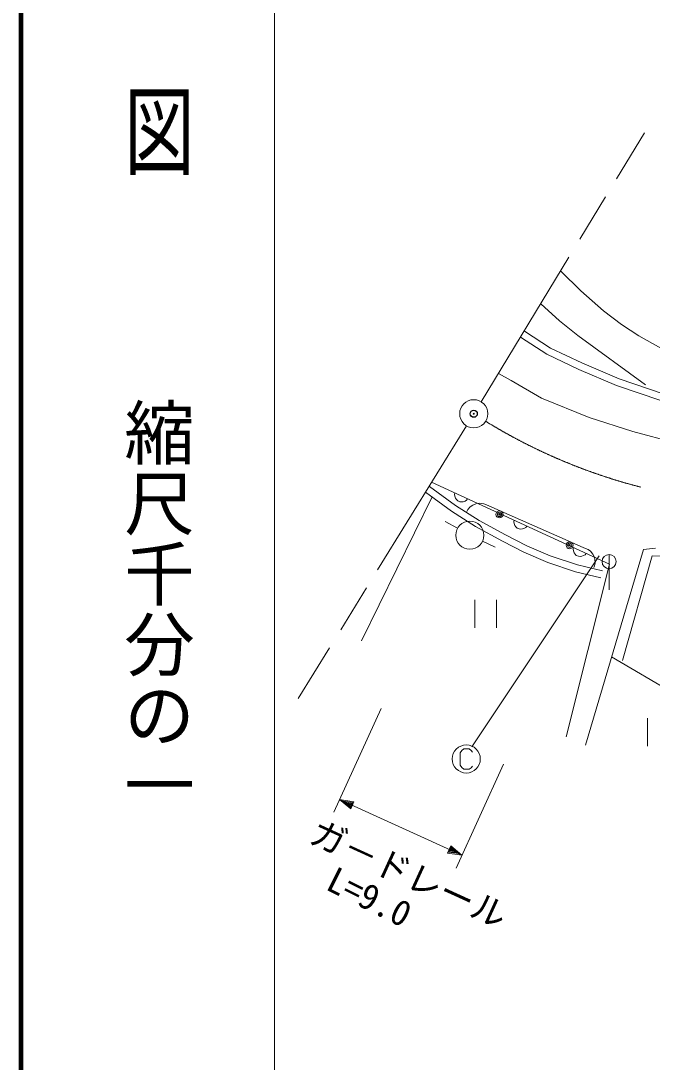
# Model space of a CAD drawing. Units: millimetres, scale not verified. Extents: x 40000 to 680000, y 20000 to 380000.
# Drawn here: x 40000 to 84808, y 243841 to 317718 of the extents above; entities that cross this region are included whole.
import ezdxf
from ezdxf.enums import TextEntityAlignment as Align

# ---------------------------------------------------------------- set-up
doc = ezdxf.new("R2010")
doc.units = ezdxf.units.MM
doc.header["$LTSCALE"] = 1000
doc.header["$PDMODE"] = 32
doc.header["$PDSIZE"] = 500
doc.linetypes.add('CHAIN', pattern=[18.5, 12, -1.5, 3.5, -1.5])
for name, color, linetype, lineweight in [('M-BGD', 7, 'Continuous', 13), ('M-BGD-EXST', 7, 'Continuous', 13), ('M-BMK', 2, 'CHAIN', 13), ('M-BMK-SRVR', 3, 'Continuous', 13), ('M-STR-HTXT', 7, 'Continuous', 13), ('M-STR-STRC', 7, 'Continuous', 13), ('M-TTL', 2, 'Continuous', 140), ('M-TTL-BAND', 7, 'Continuous', 13)]:
    doc.layers.add(name, color=color, linetype=linetype, lineweight=lineweight)
doc.layers.add('M-OTRS', color=6, linetype='Continuous')
doc.styles.add('@ＭＳ ゴシック', font='')
doc.styles.add('ＭＳ ゴシック', font='')
doc.styles.get('@ＭＳ ゴシック').set_extended_font_data('@MS Gothic')
doc.styles.get('ＭＳ ゴシック').set_extended_font_data('MS Gothic')

msp = doc.modelspace()

# ---------------------------------------------------------------- linework, layer by layer
at = {"layer": 'M-BGD'}
for p, q in [((75737, 295699), (77580, 294496)), ((75463, 295281), (77336, 294059)), ((77336, 294059), (79610, 292991)), ((77580, 294496), (79814, 293447)), ((79814, 293447), (82463, 292323)), ((79610, 292991), (82285, 291857)), ((82285, 291857), (85428, 290789)), ((82463, 292323), (85580, 291264)), ((69016, 284691), (70856, 283342)), ((69151, 284988), (81778, 279176)), ((69195, 283940), (64190, 273721)), ((68720, 284289), (70574, 282930)), ((70802, 284228), (70788, 284103)), ((70788, 284103), (70800, 283987)), ((70800, 283987), (70849, 283855)), ((70849, 283855), (70915, 283759)), ((70915, 283759), (71007, 283672)), ((71527, 283653), (71623, 283718)), ((71623, 283718), (71710, 283810)), ((70856, 283342), (72535, 282276)), ((71007, 283672), (71153, 283605)), ((71153, 283605), (71278, 283591)), ((71278, 283591), (71394, 283604)), ((71394, 283604), (71527, 283653)), ((71656, 282902), (71720, 283048)), ((71720, 283048), (71890, 283235)), ((71890, 283235), (72081, 283369)), ((72081, 283369), (72344, 283472)), ((72344, 283472), (72576, 283501)), ((72576, 283501), (72864, 283461)), ((72864, 283461), (73157, 283332)), ((73157, 283332), (74072, 282930)), ((70574, 282930), (72279, 281846)), ((72535, 282276), (74407, 281246)), ((74072, 282930), (79049, 280741)), ((75011, 282291), (74997, 282166)), ((70994, 281714), (70121, 282201)), ((72279, 281846), (74179, 280802)), ((74997, 282166), (75009, 282050)), ((75009, 282050), (75058, 281918)), ((75058, 281918), (75124, 281821)), ((75124, 281821), (75216, 281735)), ((75216, 281735), (75362, 281668)), ((75362, 281668), (75487, 281654)), ((75487, 281654), (75603, 281667)), ((75603, 281667), (75736, 281716)), ((75736, 281716), (75832, 281781)), ((75832, 281781), (75919, 281873)), ((72771, 280802), (73676, 280377)), ((74179, 280802), (75691, 280028)), ((74407, 281246), (75905, 280479)), ((79049, 280741), (79965, 280338)), ((75691, 280028), (77397, 279293)), ((75905, 280479), (77576, 279759)), ((79220, 280354), (79206, 280229)), ((79206, 280229), (79218, 280113)), ((79218, 280113), (79267, 279980)), ((79965, 280338), (80257, 280210)), ((80072, 266330), (84182, 280221)), ((80257, 280210), (80424, 280092)), ((80424, 280092), (80596, 279886)), ((84182, 280221), (85035, 280299)), ((77397, 279293), (79375, 278635)), ((77576, 279759), (79512, 279115)), ((79267, 279980), (79333, 279884)), ((79333, 279884), (79425, 279798)), ((79425, 279798), (79571, 279731)), ((79571, 279731), (79696, 279717)), ((79696, 279717), (79812, 279730)), ((79812, 279730), (79945, 279779)), ((79945, 279779), (80041, 279844)), ((80041, 279844), (80128, 279936)), ((80596, 279886), (80694, 279712)), ((80694, 279712), (80739, 279518)), ((80739, 279518), (80752, 279250)), ((81753, 279853), (81753, 277358)), ((82712, 272328), (84805, 279757)), ((84805, 279757), (122025, 279293)), ((81778, 279176), (78715, 266911)), ((79375, 278635), (81158, 278209)), ((79512, 279115), (81274, 278694)), ((80708, 279052), (80659, 278942)), ((80752, 279250), (80708, 279052)), ((72231, 276653), (72231, 274657)), ((73751, 274657), (73751, 276653)), ((81925, 272594), (87297, 269426)), ((84482, 268257), (84482, 266261))]:
    msp.add_line(p, q, dxfattribs=at)
for points in [[(78315, 299957), (79747, 298563), (81357, 297150), (82633, 296186), (83862, 295380), (85429, 294492), (86985, 293732), (89197, 292802), (91362, 292003), (93643, 291258), (95912, 290628), (97864, 290190), (99715, 289874), (103363, 289446)], [(76909, 297651), (78240, 296440), (79539, 295392), (84342, 291892)]]:
    msp.add_lwpolyline(points, dxfattribs=at)
for centre, major_axis in [((73971, 282702), (250, 0)), ((71867, 281227), (1000, 0)), ((73971, 282702), (150, 0)), ((73971, 282702), (50, 0)), ((78949, 280512), (250, 0)), ((78949, 280512), (150, 0)), ((78949, 280512), (50, 0)), ((81753, 279354), (500, 0))]:
    msp.add_ellipse(centre, major_axis=major_axis, ratio=0.998004, dxfattribs=at)
at = {"layer": 'M-BGD-EXST'}
for p, q in [((81047, 279756), (72002, 266215)), ((71450, 266069), (71290, 265949)), ((71810, 266069), (71450, 266069)), ((71970, 265949), (71810, 266069)), ((71290, 265949), (71170, 265790)), ((71170, 265790), (71170, 264912)), ((72050, 265830), (71970, 265949)), ((71170, 264912), (71290, 264752)), ((71290, 264752), (71450, 264632)), ((71450, 264632), (71810, 264632)), ((71810, 264632), (71970, 264712)), ((71970, 264712), (72050, 264832))]:
    msp.add_line(p, q, dxfattribs=at)
msp.add_ellipse((71610, 265351), major_axis=(1000, 0), ratio=0.998004, dxfattribs=at)
at = {"layer": 'M-BMK'}
for p, q in [((72664, 290695), (84270, 309781)), ((71622, 288992), (59686, 269633))]:
    msp.add_line(p, q, dxfattribs=at)
msp.add_ellipse((93970, 323297), major_axis=(40000, 0), ratio=0.998004, start_param=4.160282, end_param=4.688523, dxfattribs=at)
at = {"layer": 'M-BMK-SRVR'}
for major_axis in [(1000, 0), (40, 0)]:
    msp.add_ellipse((72146, 289842), major_axis=major_axis, ratio=0.998004, dxfattribs=at)
at = {"layer": 'M-OTRS'}
msp.add_point((72146, 289842), dxfattribs=at)
at = {"layer": 'M-STR-HTXT'}
for p, q in [((65570, 268932), (62203, 261568)), ((70893, 257611), (74260, 264975)), ((62618, 262476), (71308, 258519)), ((62618, 262476), (63644, 262316)), ((63412, 261807), (62618, 262476)), ((62873, 262360), (63575, 262260)), ((63409, 261897), (62873, 262360)), ((63019, 262294), (63505, 262204)), ((63405, 261986), (63019, 262294)), ((63644, 262316), (63412, 261807)), ((63237, 262194), (63436, 262148)), ((63402, 262075), (63237, 262194)), ((63436, 262148), (63402, 262075)), ((63505, 262204), (63405, 261986)), ((63575, 262260), (63409, 261897)), ((70282, 258679), (70514, 259187)), ((71308, 258519), (70282, 258679)), ((70351, 258735), (70517, 259098)), ((71053, 258635), (70351, 258735)), ((70421, 258791), (70521, 259009)), ((70908, 258701), (70421, 258791)), ((70491, 258847), (70524, 258920)), ((70689, 258801), (70491, 258847)), ((70514, 259187), (71308, 258519)), ((70517, 259098), (71053, 258635)), ((70521, 259009), (70908, 258701)), ((70524, 258920), (70689, 258801))]:
    msp.add_line(p, q, dxfattribs=at)
at = {"layer": 'M-STR-STRC'}
for p, q in [((74789, 292192), (73891, 292704)), ((76960, 290948), (74789, 292192)), ((80337, 289584), (76960, 290948)), ((83432, 288581), (80337, 289584)), ((86729, 287698), (83432, 288581))]:
    msp.add_line(p, q, dxfattribs=at)
at = {"layer": 'M-TTL'}
msp.add_line((40000, 380000), (40000, 20000), dxfattribs=at)
at = {"layer": 'M-TTL-BAND'}
msp.add_line((58000, 370000), (58000, 20000), dxfattribs=at)

# ---------------------------------------------------------------- texts
at = {"layer": 'M-STR-HTXT', "style": 'ＭＳ ゴシック'}
for s, rotation, p in [('ガ－ドレール', 335.443, (60118, 258979)), ('L=9.0', 333.446, (61301, 255646))]:
    msp.add_text(s, height=1833, rotation=rotation, dxfattribs=at).set_placement(p, align=Align.BOTTOM_LEFT)
at = {"layer": 'M-TTL-BAND', "style": '@ＭＳ ゴシック', "width": 1.4}
msp.add_text('平  面  図', height=3666, rotation=270, dxfattribs=at).set_placement((49777, 306475), align=Align.MIDDLE_RIGHT)
at = {"layer": 'M-TTL-BAND', "style": '@ＭＳ ゴシック'}
msp.add_text('縮尺千分の一', height=3666, rotation=270, dxfattribs=at).set_placement((49777, 261030), align=Align.MIDDLE_RIGHT)

doc.saveas('drawing.dxf')
